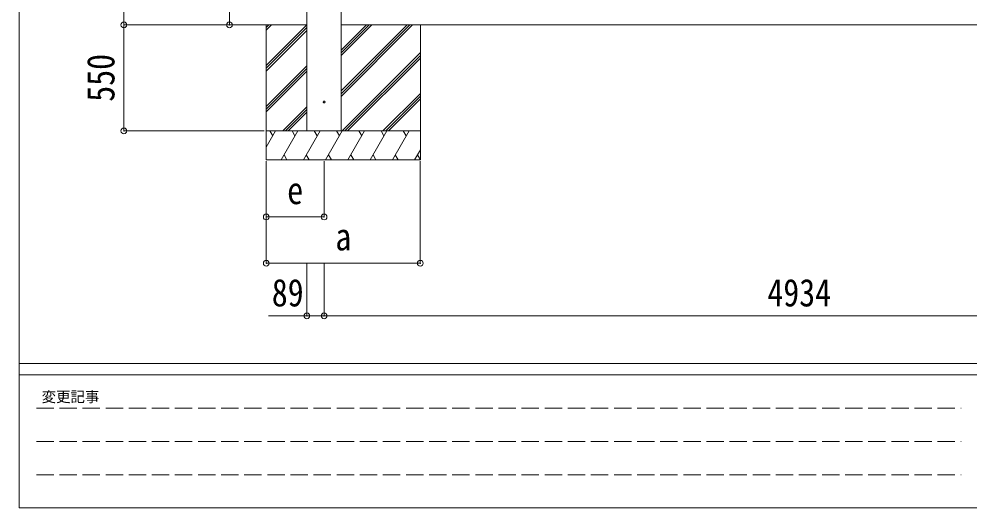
# Model space of a CAD drawing. Units: millimetres at full size, sheet at 1:30. Extents: x -8385 to 8479, y -5853 to 5787.
# Drawn here: x -8385 to -3447, y -5853 to -3317 of the extents above; entities that cross this region are included whole.
import ezdxf
from ezdxf.enums import TextEntityAlignment as Align

# ---------------------------------------------------------------- set-up
doc = ezdxf.new("R2010")
doc.units = ezdxf.units.MM
doc.header["$LTSCALE"] = 30
doc.header["$PDMODE"] = 32
doc.header["$PDSIZE"] = 30
doc.linetypes.add('DASHED3', pattern=[4, 3, -1])
for name, color, linetype, lineweight in [('0-0_0', 7, 'Continuous', 9), ('0-1_本体', 4, 'Continuous', 9), ('0-2_部品', 7, 'Continuous', 9), ('0-A_寸法', 6, 'Continuous', 9), ('F-0_240', 7, 'Continuous', 9)]:
    doc.layers.add(name, color=color, linetype=linetype, lineweight=lineweight)
doc.styles.add('ＭＳ ゴシック', font='')
doc.styles.get('ＭＳ ゴシック').set_extended_font_data('MS Gothic')

msp = doc.modelspace()

# ---------------------------------------------------------------- linework, layer by layer
at = {"layer": '0-0_0'}
for p, q in [((-7488.23, -3347.3), (-6891.34, -3347.3)), ((-7101.34, -3374.63), (-7073.96, -3347.25)), ((-7101.34, -3360.49), (-7088.1, -3347.25)), ((-7101.34, -3347.3), (-7101.34, -4047.25)), ((-7101.34, -3558.47), (-6890.34, -3347.48)), ((-6713.34, -3347.3), (-4126.89, -3347.3)), ((-6712.34, -3718.26), (-6341.32, -3347.25)), ((-6712.34, -3689.97), (-6369.61, -3347.25)), ((-6712.34, -3704.11), (-6355.47, -3347.25)), ((-6712.34, -3506.13), (-6553.46, -3347.25)), ((-6712.34, -3491.98), (-6567.6, -3347.25)), ((-6712.34, -3477.84), (-6581.74, -3347.25)), ((-6301.34, -3347.25), (-6301.34, -4047.25)), ((-1955.34, -3347.3), (-4541.79, -3347.3)), ((-7101.34, -3572.62), (-6890.34, -3361.62)), ((-7101.34, -3586.76), (-6890.34, -3375.76)), ((-6707.48, -3897.25), (-6301.34, -3491.11)), ((-6693.34, -3897.25), (-6301.34, -3505.25)), ((-6679.2, -3897.25), (-6301.34, -3519.39)), ((-7101.34, -3770.61), (-6890.34, -3559.61)), ((-7101.34, -3784.75), (-6890.34, -3573.75)), ((-7101.34, -3798.89), (-6890.34, -3587.89)), ((-6495.35, -3897.25), (-6301.34, -3703.24)), ((-6481.21, -3897.25), (-6301.34, -3717.38)), ((-6467.06, -3897.25), (-6301.34, -3731.52)), ((-7015.85, -3897.25), (-6890.34, -3771.74)), ((-7001.71, -3897.25), (-6890.34, -3785.88)), ((-6987.56, -3897.25), (-6890.34, -3800.02)), ((-6301.34, -3897.25), (-7101.34, -3897.25)), ((-7101.34, -3981.08), (-7052.94, -3897.25)), ((-7067.94, -3923.23), (-7082.94, -3897.25)), ((-7024.07, -4047.25), (-6937.47, -3897.25)), ((-6952.47, -3923.23), (-6967.47, -3897.25)), ((-6908.6, -4047.25), (-6822, -3897.25)), ((-6712.34, -3897.25), (-6890.34, -3897.25)), ((-6837, -3923.23), (-6852, -3897.25)), ((-6793.13, -4047.25), (-6706.53, -3897.25)), ((-6721.53, -3923.23), (-6736.53, -3897.25)), ((-6677.66, -4047.25), (-6591.06, -3897.25)), ((-6606.06, -3923.23), (-6621.06, -3897.25)), ((-6562.19, -4047.25), (-6475.59, -3897.25)), ((-6505.59, -3897.25), (-6490.59, -3923.23)), ((-6446.72, -4047.25), (-6360.12, -3897.25)), ((-6375.12, -3923.23), (-6390.12, -3897.25)), ((-6331.25, -4047.25), (-6301.34, -3995.44)), ((-7101.34, -4047.25), (-6301.34, -4047.25)), ((-7009.07, -4021.27), (-6994.07, -4047.25)), ((-6893.6, -4021.27), (-6878.6, -4047.25)), ((-6778.13, -4021.27), (-6763.13, -4047.25)), ((-6662.66, -4021.27), (-6647.66, -4047.25)), ((-6547.19, -4021.27), (-6532.19, -4047.25)), ((-6431.72, -4021.27), (-6416.72, -4047.25)), ((-6316.25, -4021.27), (-6301.34, -4047.1))]:
    msp.add_line(p, q, dxfattribs=at)
msp.add_circle((-6801.34, -3747.25), 5, dxfattribs=at)
at = {"layer": '0-1_本体'}
for p, q in [((-6712.34, -1017.25), (-6712.34, -3897.25)), ((-6890.34, -3897.25), (-6890.34, -1060.69))]:
    msp.add_line(p, q, dxfattribs=at)
at = {"layer": '0-2_部品', "color": 4}
msp.add_circle((-6801.34, -3747.25), 4.5, dxfattribs=at)
at = {"layer": '0-A_寸法'}
for p, q in [((-7840.91, -3347.25), (-7840.91, -1044.25)), ((-7292.94, -3347.25), (-7292.94, -1147.25)), ((-7840.91, -3347.25), (-7112.8, -3347.25)), ((-7840.91, -3897.25), (-7840.91, -3347.25)), ((-7840.91, -3897.25), (-7112.8, -3897.25)), ((-7101.59, -4583.61), (-7101.59, -4054.67)), ((-7101.59, -4343.63), (-7101.59, -4054.67)), ((-6801.34, -4343.63), (-6801.34, -4054.67)), ((-6301.59, -4583.61), (-6301.59, -4054.67)), ((-6801.34, -4343.63), (-7101.59, -4343.63)), ((-7101.59, -4583.61), (-6301.59, -4583.61)), ((-6890.34, -4856.34), (-6890.34, -4583.61)), ((-6801.34, -4856.34), (-6801.34, -4583.61)), ((-6890.34, -4856.34), (-7090.34, -4856.34)), ((-6890.34, -4856.34), (-6801.34, -4856.34)), ((-6801.34, -4856.34), (-1867.34, -4856.34))]:
    msp.add_line(p, q, dxfattribs=at)
for p in [(-7840.91, -3347.25), (-7292.94, -3347.25), (-7840.91, -3897.25), (-7101.59, -4343.63), (-6801.34, -4343.63), (-7101.59, -4583.61), (-6301.59, -4583.61), (-6890.34, -4856.34), (-6801.34, -4856.34)]:
    msp.add_point(p, dxfattribs=at)
at = {"layer": 'F-0_240', "color": 5}
for p, q in [((-8385.45, 5787.34), (-8385.45, -5852.66)), ((-8385.45, -5102.66), (8054.55, -5102.66)), ((-8385.45, -5162.66), (5387.79, -5162.66)), ((-8385.45, -5852.66), (8054.55, -5852.66))]:
    msp.add_line(p, q, dxfattribs=at)
at = {"layer": 'F-0_240', "color": 4, "linetype": 'DASHED3'}
for p, q in [((-8295.46, -5335.16), (-3492.21, -5335.16)), ((-8295.46, -5507.66), (-3492.21, -5507.66)), ((-8295.46, -5680.16), (-3492.21, -5680.16))]:
    msp.add_line(p, q, dxfattribs=at)

# ---------------------------------------------------------------- texts
at = {"layer": '0-A_寸法', "color": 7, "style": 'ＭＳ ゴシック', "width": 0.85}
msp.add_text('550', height=143, rotation=90, dxfattribs=at).set_placement((-7846.91, -3746), align=Align.BOTTOM_LEFT)
for s, p in [('e', (-6992.84, -4319.63)), ('a', (-6742.84, -4559.61)), ('89', (-7072.84, -4850.34)), ('4934', (-4499.34, -4850.34))]:
    msp.add_text(s, height=143, dxfattribs=at).set_placement(p, align=Align.BOTTOM_LEFT)
at = {"layer": 'F-0_240', "style": 'ＭＳ ゴシック'}
msp.add_text('変更記事', height=54.99, dxfattribs=at).set_placement((-8268.23, -5320.16), align=Align.BOTTOM_LEFT)

doc.saveas('drawing.dxf')
